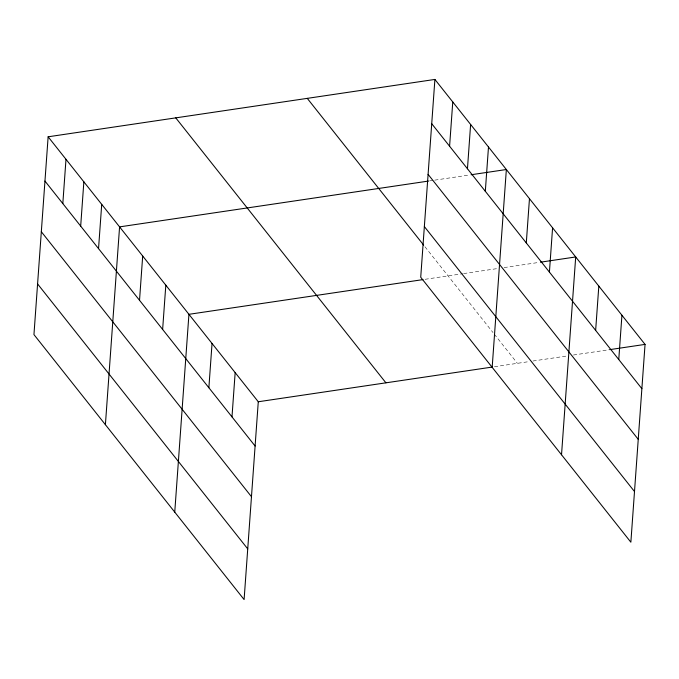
<?xml version="1.0" encoding="UTF-8"?>
<svg xmlns="http://www.w3.org/2000/svg" width="679" height="679" viewBox="0 0 679 679"><rect width="100%" height="100%" fill="white"/><g stroke="black" fill="none" stroke-linecap="round" stroke-linejoin="round"><path stroke-width="0.51" stroke-dasharray="3.4 2.55" d="M429.561 180.911L433.711 180.291M434.755 180.139L470.038 174.91M425.105 279.29L462.594 273.73M463.63 273.578L497.877 268.502M504.098 267.577L539.381 262.349M494.456 366.728L528.831 361.635M532.981 361.016L567.22 355.94M573.449 355.015L609.767 349.634M424.952 246.74L493.013 332.557M494.295 334.178L517.415 363.324"/><path stroke-width="1.02" d="M48.133 136.793L33.95 334.603L244.101 599.565L258.275 401.756L48.133 136.793L434.899 79.435L645.05 344.397L630.867 542.207L420.725 277.244L434.899 79.435M62.816 203.59L65.99 159.31M80.682 226.107L83.856 181.836M98.54 248.633L101.714 204.354M105.398 424.689L119.58 226.879L428.525 181.064M139.526 300.296L142.692 256.025M162.637 329.442L165.812 285.172M174.749 512.127L188.932 314.318L423.017 279.604M208.869 387.734L212.043 343.464M231.989 416.881L235.163 372.61M449.591 146.231L452.766 101.96M467.458 168.757L470.623 124.478M485.315 191.274L488.49 147.004M492.173 367.331L506.356 169.521L471.073 174.758M526.293 242.946L529.467 198.667M549.413 272.092L552.587 227.813M561.525 454.769L575.699 256.959L540.416 262.196M595.644 330.384L598.819 286.105M618.764 359.531L621.93 315.251M258.275 401.756L492.368 367.042M609.767 349.634L645.05 344.397M431.725 123.705L641.876 388.677M428.101 174.376L638.243 439.338M424.358 226.582L634.5 491.545M307.264 98.362L423.662 245.119M175.768 117.866L385.91 382.829M44.958 181.064L255.1 446.027M41.326 231.734L251.468 496.697M37.583 283.932L247.733 548.895"/></g></svg>
